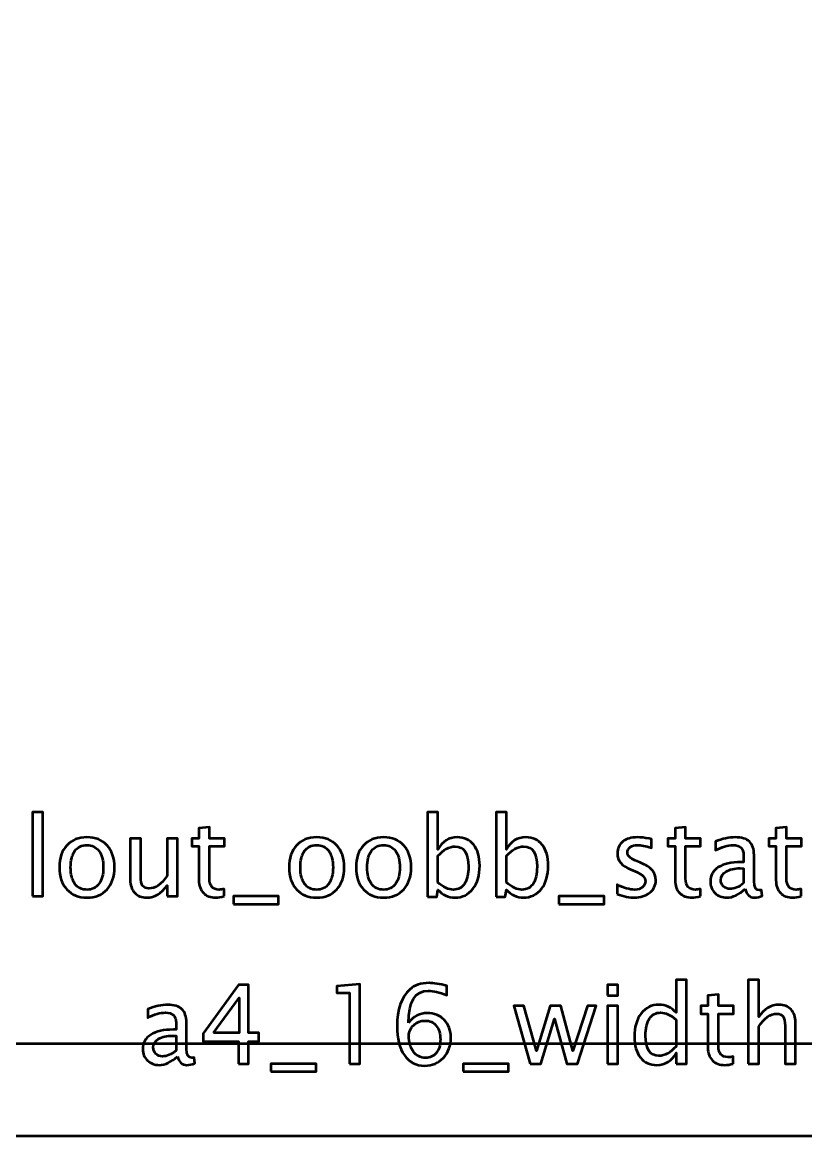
# Model space of a CAD drawing. Header units: centimetres. Extents: x -11.9 to 11.9, y -16.4 to 16.4.
# Drawn here: x -5.74 to 0.35, y -16.45 to -7.8 of the extents above; entities that cross this region are included whole.
import ezdxf

# ---------------------------------------------------------------- set-up
doc = ezdxf.new("R2010")
doc.units = ezdxf.units.CM
doc.header["$MEASUREMENT"] = 0
doc.layers.add('Layer 1', color=7, linetype='Continuous')

msp = doc.modelspace()

# ---------------------------------------------------------------- linework, layer by layer
at = {"layer": 'Layer 1', "color": 4, "lineweight": 53}
msp.add_lwpolyline([(-10.47354, -15.7323), (10.52646, -15.7323), (10.52646, 13.9677), (-10.47354, 13.9677), (-10.47354, -15.7323)], close=True, dxfattribs=at)
at = {"layer": 'Layer 1', "lineweight": 53}
msp.add_open_spline([(-11.95, -15.95), (-11.95, -15.95), (-11.95, 15.95), (-11.95, 15.95), (-11.95, 15.95), (-11.95, 16.22614), (-11.72614, 16.45), (-11.45, 16.45), (-11.45, 16.45), (-11.45, 16.45), (11.45, 16.45), (11.45, 16.45), (11.45, 16.45), (11.72614, 16.45), (11.95, 16.22614), (11.95, 15.95), (11.95, 15.95), (11.95, 15.95), (11.95, -15.95), (11.95, -15.95), (11.95, -15.95), (11.95, -16.22614), (11.72614, -16.45), (11.45, -16.45), (11.45, -16.45), (11.45, -16.45), (-11.45, -16.45), (-11.45, -16.45), (-11.45, -16.45), (-11.72614, -16.45), (-11.95, -16.22614), (-11.95, -15.95)], degree=3, knots=[0, 0, 0, 0, 0.1111111, 0.1111111, 0.1111111, 0.1111111, 0.2222222, 0.2222222, 0.2222222, 0.2222222, 0.3333333, 0.3333333, 0.3333333, 0.3333333, 0.4444444, 0.4444444, 0.4444444, 0.4444444, 0.5555556, 0.5555556, 0.5555556, 0.5555556, 0.6666667, 0.6666667, 0.6666667, 0.6666667, 0.7777778, 0.7777778, 0.7777778, 0.7777778, 1, 1, 1, 1], dxfattribs=at)
at = {"layer": 'Layer 1', "color": 5, "lineweight": 53}
for points, knots in [([(-5.65804, -14.58951), (-5.65804, -14.58951), (-5.65804, -13.93673), (-5.65804, -13.93673), (-5.65804, -13.93673), (-5.65804, -13.93673), (-5.57676, -13.93673), (-5.57676, -13.93673), (-5.57676, -13.93673), (-5.57676, -13.93673), (-5.57676, -14.58951), (-5.57676, -14.58951), (-5.57676, -14.58951), (-5.57676, -14.58951), (-5.65804, -14.58951), (-5.65804, -14.58951)], [0, 0, 0, 0, 0.2, 0.2, 0.2, 0.2, 0.4, 0.4, 0.4, 0.4, 0.6, 0.6, 0.6, 0.6, 1, 1, 1, 1]), ([(-2.58744, -14.59459), (-2.58744, -14.59459), (-2.58744, -13.93673), (-2.58744, -13.93673), (-2.58744, -13.93673), (-2.58744, -13.93673), (-2.50616, -13.93673), (-2.50616, -13.93673), (-2.50616, -13.93673), (-2.50616, -13.93673), (-2.50616, -14.22558), (-2.50616, -14.22558), (-2.50616, -14.22558), (-2.47286, -14.16279), (-2.42276, -14.13146), (-2.35602, -14.13146), (-2.35602, -14.13146), (-2.30197, -14.13146), (-2.2595, -14.15108), (-2.22845, -14.19045), (-2.22845, -14.19045), (-2.19741, -14.22982), (-2.18188, -14.28358), (-2.18188, -14.35174), (-2.18188, -14.35174), (-2.18188, -14.42596), (-2.19952, -14.48593), (-2.23466, -14.53137), (-2.23466, -14.53137), (-2.2698, -14.57695), (-2.31608, -14.59967), (-2.37337, -14.59967), (-2.37337, -14.59967), (-2.42657, -14.59967), (-2.47088, -14.57935), (-2.50616, -14.53857), (-2.50616, -14.53857), (-2.50616, -14.53857), (-2.51604, -14.59459), (-2.51604, -14.59459), (-2.51604, -14.59459), (-2.51604, -14.59459), (-2.58744, -14.59459), (-2.58744, -14.59459)], [0, 0, 0, 0, 0.0833333, 0.0833333, 0.0833333, 0.0833333, 0.1666667, 0.1666667, 0.1666667, 0.1666667, 0.25, 0.25, 0.25, 0.25, 0.3333333, 0.3333333, 0.3333333, 0.3333333, 0.4166667, 0.4166667, 0.4166667, 0.4166667, 0.5, 0.5, 0.5, 0.5, 0.5833333, 0.5833333, 0.5833333, 0.5833333, 0.6666667, 0.6666667, 0.6666667, 0.6666667, 0.75, 0.75, 0.75, 0.75, 0.8333333, 0.8333333, 0.8333333, 0.8333333, 1, 1, 1, 1]), ([(-2.0546, -14.59459), (-2.0546, -14.59459), (-2.0546, -13.93673), (-2.0546, -13.93673), (-2.0546, -13.93673), (-2.0546, -13.93673), (-1.97332, -13.93673), (-1.97332, -13.93673), (-1.97332, -13.93673), (-1.97332, -13.93673), (-1.97332, -14.22558), (-1.97332, -14.22558), (-1.97332, -14.22558), (-1.94002, -14.16279), (-1.88992, -14.13146), (-1.82318, -14.13146), (-1.82318, -14.13146), (-1.76913, -14.13146), (-1.72666, -14.15108), (-1.69561, -14.19045), (-1.69561, -14.19045), (-1.66457, -14.22982), (-1.64904, -14.28358), (-1.64904, -14.35174), (-1.64904, -14.35174), (-1.64904, -14.42596), (-1.66668, -14.48593), (-1.70182, -14.53137), (-1.70182, -14.53137), (-1.73696, -14.57695), (-1.78324, -14.59967), (-1.84053, -14.59967), (-1.84053, -14.59967), (-1.89373, -14.59967), (-1.93804, -14.57935), (-1.97332, -14.53857), (-1.97332, -14.53857), (-1.97332, -14.53857), (-1.9832, -14.59459), (-1.9832, -14.59459), (-1.9832, -14.59459), (-1.9832, -14.59459), (-2.0546, -14.59459), (-2.0546, -14.59459)], [0, 0, 0, 0, 0.0833333, 0.0833333, 0.0833333, 0.0833333, 0.1666667, 0.1666667, 0.1666667, 0.1666667, 0.25, 0.25, 0.25, 0.25, 0.3333333, 0.3333333, 0.3333333, 0.3333333, 0.4166667, 0.4166667, 0.4166667, 0.4166667, 0.5, 0.5, 0.5, 0.5, 0.5833333, 0.5833333, 0.5833333, 0.5833333, 0.6666667, 0.6666667, 0.6666667, 0.6666667, 0.75, 0.75, 0.75, 0.75, 0.8333333, 0.8333333, 0.8333333, 0.8333333, 1, 1, 1, 1]), ([(-4.16705, -14.58937), (-4.19217, -14.59628), (-4.21404, -14.59967), (-4.23252, -14.59967), (-4.23252, -14.59967), (-4.27401, -14.59967), (-4.30633, -14.58782), (-4.32947, -14.56411), (-4.32947, -14.56411), (-4.35275, -14.5404), (-4.36432, -14.50752), (-4.36432, -14.46533), (-4.36432, -14.46533), (-4.36432, -14.46533), (-4.36432, -14.20174), (-4.36432, -14.20174), (-4.36432, -14.20174), (-4.36432, -14.20174), (-4.42049, -14.20174), (-4.42049, -14.20174), (-4.42049, -14.20174), (-4.42049, -14.20174), (-4.42049, -14.14077), (-4.42049, -14.14077), (-4.42049, -14.14077), (-4.42049, -14.14077), (-4.36432, -14.14077), (-4.36432, -14.14077), (-4.36432, -14.14077), (-4.36432, -14.14077), (-4.36432, -14.05964), (-4.36432, -14.05964), (-4.36432, -14.05964), (-4.36432, -14.05964), (-4.28304, -14.05187), (-4.28304, -14.05187), (-4.28304, -14.05187), (-4.28304, -14.05187), (-4.28304, -14.14077), (-4.28304, -14.14077), (-4.28304, -14.14077), (-4.28304, -14.14077), (-4.16536, -14.14077), (-4.16536, -14.14077), (-4.16536, -14.14077), (-4.16536, -14.14077), (-4.16536, -14.20174), (-4.16536, -14.20174), (-4.16536, -14.20174), (-4.16536, -14.20174), (-4.28304, -14.20174), (-4.28304, -14.20174), (-4.28304, -14.20174), (-4.28304, -14.20174), (-4.28304, -14.45066), (-4.28304, -14.45066), (-4.28304, -14.45066), (-4.28304, -14.50936), (-4.2575, -14.53871), (-4.20656, -14.53871), (-4.20656, -14.53871), (-4.19569, -14.53871), (-4.18257, -14.53688), (-4.16705, -14.53335), (-4.16705, -14.53335), (-4.16705, -14.53335), (-4.16705, -14.58937), (-4.16705, -14.58937)], [0, 0, 0, 0, 0.0555556, 0.0555556, 0.0555556, 0.0555556, 0.1111111, 0.1111111, 0.1111111, 0.1111111, 0.1666667, 0.1666667, 0.1666667, 0.1666667, 0.2222222, 0.2222222, 0.2222222, 0.2222222, 0.2777778, 0.2777778, 0.2777778, 0.2777778, 0.3333333, 0.3333333, 0.3333333, 0.3333333, 0.3888889, 0.3888889, 0.3888889, 0.3888889, 0.4444444, 0.4444444, 0.4444444, 0.4444444, 0.5, 0.5, 0.5, 0.5, 0.5555556, 0.5555556, 0.5555556, 0.5555556, 0.6111111, 0.6111111, 0.6111111, 0.6111111, 0.6666667, 0.6666667, 0.6666667, 0.6666667, 0.7222222, 0.7222222, 0.7222222, 0.7222222, 0.7777778, 0.7777778, 0.7777778, 0.7777778, 0.8333333, 0.8333333, 0.8333333, 0.8333333, 0.8888889, 0.8888889, 0.8888889, 0.8888889, 1, 1, 1, 1]), ([(-0.4661, -14.58937), (-0.49122, -14.59628), (-0.51309, -14.59967), (-0.53157, -14.59967), (-0.53157, -14.59967), (-0.57306, -14.59967), (-0.60538, -14.58782), (-0.62852, -14.56411), (-0.62852, -14.56411), (-0.6518, -14.5404), (-0.66337, -14.50752), (-0.66337, -14.46533), (-0.66337, -14.46533), (-0.66337, -14.46533), (-0.66337, -14.20174), (-0.66337, -14.20174), (-0.66337, -14.20174), (-0.66337, -14.20174), (-0.71954, -14.20174), (-0.71954, -14.20174), (-0.71954, -14.20174), (-0.71954, -14.20174), (-0.71954, -14.14077), (-0.71954, -14.14077), (-0.71954, -14.14077), (-0.71954, -14.14077), (-0.66337, -14.14077), (-0.66337, -14.14077), (-0.66337, -14.14077), (-0.66337, -14.14077), (-0.66337, -14.05964), (-0.66337, -14.05964), (-0.66337, -14.05964), (-0.66337, -14.05964), (-0.58209, -14.05187), (-0.58209, -14.05187), (-0.58209, -14.05187), (-0.58209, -14.05187), (-0.58209, -14.14077), (-0.58209, -14.14077), (-0.58209, -14.14077), (-0.58209, -14.14077), (-0.46441, -14.14077), (-0.46441, -14.14077), (-0.46441, -14.14077), (-0.46441, -14.14077), (-0.46441, -14.20174), (-0.46441, -14.20174), (-0.46441, -14.20174), (-0.46441, -14.20174), (-0.58209, -14.20174), (-0.58209, -14.20174), (-0.58209, -14.20174), (-0.58209, -14.20174), (-0.58209, -14.45066), (-0.58209, -14.45066), (-0.58209, -14.45066), (-0.58209, -14.50936), (-0.55655, -14.53871), (-0.50561, -14.53871), (-0.50561, -14.53871), (-0.49474, -14.53871), (-0.48162, -14.53688), (-0.4661, -14.53335), (-0.4661, -14.53335), (-0.4661, -14.53335), (-0.4661, -14.58937), (-0.4661, -14.58937)], [0, 0, 0, 0, 0.0555556, 0.0555556, 0.0555556, 0.0555556, 0.1111111, 0.1111111, 0.1111111, 0.1111111, 0.1666667, 0.1666667, 0.1666667, 0.1666667, 0.2222222, 0.2222222, 0.2222222, 0.2222222, 0.2777778, 0.2777778, 0.2777778, 0.2777778, 0.3333333, 0.3333333, 0.3333333, 0.3333333, 0.3888889, 0.3888889, 0.3888889, 0.3888889, 0.4444444, 0.4444444, 0.4444444, 0.4444444, 0.5, 0.5, 0.5, 0.5, 0.5555556, 0.5555556, 0.5555556, 0.5555556, 0.6111111, 0.6111111, 0.6111111, 0.6111111, 0.6666667, 0.6666667, 0.6666667, 0.6666667, 0.7222222, 0.7222222, 0.7222222, 0.7222222, 0.7777778, 0.7777778, 0.7777778, 0.7777778, 0.8333333, 0.8333333, 0.8333333, 0.8333333, 0.8888889, 0.8888889, 0.8888889, 0.8888889, 1, 1, 1, 1]), ([(0.31805, -14.58937), (0.29293, -14.59628), (0.27106, -14.59967), (0.25258, -14.59967), (0.25258, -14.59967), (0.21109, -14.59967), (0.17877, -14.58782), (0.15563, -14.56411), (0.15563, -14.56411), (0.13235, -14.5404), (0.12078, -14.50752), (0.12078, -14.46533), (0.12078, -14.46533), (0.12078, -14.46533), (0.12078, -14.20174), (0.12078, -14.20174), (0.12078, -14.20174), (0.12078, -14.20174), (0.06461, -14.20174), (0.06461, -14.20174), (0.06461, -14.20174), (0.06461, -14.20174), (0.06461, -14.14077), (0.06461, -14.14077), (0.06461, -14.14077), (0.06461, -14.14077), (0.12078, -14.14077), (0.12078, -14.14077), (0.12078, -14.14077), (0.12078, -14.14077), (0.12078, -14.05964), (0.12078, -14.05964), (0.12078, -14.05964), (0.12078, -14.05964), (0.20206, -14.05187), (0.20206, -14.05187), (0.20206, -14.05187), (0.20206, -14.05187), (0.20206, -14.14077), (0.20206, -14.14077), (0.20206, -14.14077), (0.20206, -14.14077), (0.31974, -14.14077), (0.31974, -14.14077), (0.31974, -14.14077), (0.31974, -14.14077), (0.31974, -14.20174), (0.31974, -14.20174), (0.31974, -14.20174), (0.31974, -14.20174), (0.20206, -14.20174), (0.20206, -14.20174), (0.20206, -14.20174), (0.20206, -14.20174), (0.20206, -14.45066), (0.20206, -14.45066), (0.20206, -14.45066), (0.20206, -14.50936), (0.2276, -14.53871), (0.27854, -14.53871), (0.27854, -14.53871), (0.28941, -14.53871), (0.30253, -14.53688), (0.31805, -14.53335), (0.31805, -14.53335), (0.31805, -14.53335), (0.31805, -14.58937), (0.31805, -14.58937)], [0, 0, 0, 0, 0.0555556, 0.0555556, 0.0555556, 0.0555556, 0.1111111, 0.1111111, 0.1111111, 0.1111111, 0.1666667, 0.1666667, 0.1666667, 0.1666667, 0.2222222, 0.2222222, 0.2222222, 0.2222222, 0.2777778, 0.2777778, 0.2777778, 0.2777778, 0.3333333, 0.3333333, 0.3333333, 0.3333333, 0.3888889, 0.3888889, 0.3888889, 0.3888889, 0.4444444, 0.4444444, 0.4444444, 0.4444444, 0.5, 0.5, 0.5, 0.5, 0.5555556, 0.5555556, 0.5555556, 0.5555556, 0.6111111, 0.6111111, 0.6111111, 0.6111111, 0.6666667, 0.6666667, 0.6666667, 0.6666667, 0.7222222, 0.7222222, 0.7222222, 0.7222222, 0.7777778, 0.7777778, 0.7777778, 0.7777778, 0.8333333, 0.8333333, 0.8333333, 0.8333333, 0.8888889, 0.8888889, 0.8888889, 0.8888889, 1, 1, 1, 1]), ([(-5.2347, -14.59967), (-5.3006, -14.59967), (-5.35281, -14.57864), (-5.3912, -14.53659), (-5.3912, -14.53659), (-5.42972, -14.49454), (-5.44891, -14.43739), (-5.44891, -14.36528), (-5.44891, -14.36528), (-5.44891, -14.29332), (-5.42972, -14.23631), (-5.3912, -14.1944), (-5.3912, -14.1944), (-5.35281, -14.15249), (-5.3006, -14.13146), (-5.2347, -14.13146), (-5.2347, -14.13146), (-5.1688, -14.13146), (-5.11659, -14.15249), (-5.07821, -14.1944), (-5.07821, -14.1944), (-5.03969, -14.23631), (-5.02049, -14.29332), (-5.02049, -14.36528), (-5.02049, -14.36528), (-5.02049, -14.43739), (-5.03969, -14.49454), (-5.07821, -14.53659), (-5.07821, -14.53659), (-5.11659, -14.57864), (-5.1688, -14.59967), (-5.2347, -14.59967)], [0, 0, 0, 0, 0.1111111, 0.1111111, 0.1111111, 0.1111111, 0.2222222, 0.2222222, 0.2222222, 0.2222222, 0.3333333, 0.3333333, 0.3333333, 0.3333333, 0.4444444, 0.4444444, 0.4444444, 0.4444444, 0.5555556, 0.5555556, 0.5555556, 0.5555556, 0.6666667, 0.6666667, 0.6666667, 0.6666667, 0.7777778, 0.7777778, 0.7777778, 0.7777778, 1, 1, 1, 1]), ([(-4.61212, -14.58951), (-4.61212, -14.58951), (-4.61212, -14.50513), (-4.61212, -14.50513), (-4.61212, -14.50513), (-4.65544, -14.5682), (-4.70807, -14.59967), (-4.76988, -14.59967), (-4.76988, -14.59967), (-4.80911, -14.59967), (-4.84029, -14.58739), (-4.86344, -14.5627), (-4.86344, -14.5627), (-4.88672, -14.538), (-4.89829, -14.50484), (-4.89829, -14.46293), (-4.89829, -14.46293), (-4.89829, -14.46293), (-4.89829, -14.14077), (-4.89829, -14.14077), (-4.89829, -14.14077), (-4.89829, -14.14077), (-4.81701, -14.14077), (-4.81701, -14.14077), (-4.81701, -14.14077), (-4.81701, -14.14077), (-4.81701, -14.4364), (-4.81701, -14.4364), (-4.81701, -14.4364), (-4.81701, -14.47013), (-4.81207, -14.49398), (-4.80233, -14.50809), (-4.80233, -14.50809), (-4.79246, -14.52234), (-4.77609, -14.5294), (-4.75309, -14.5294), (-4.75309, -14.5294), (-4.70341, -14.5294), (-4.65628, -14.4968), (-4.61212, -14.43146), (-4.61212, -14.43146), (-4.61212, -14.43146), (-4.61212, -14.14077), (-4.61212, -14.14077), (-4.61212, -14.14077), (-4.61212, -14.14077), (-4.53083, -14.14077), (-4.53083, -14.14077), (-4.53083, -14.14077), (-4.53083, -14.14077), (-4.53083, -14.58951), (-4.53083, -14.58951), (-4.53083, -14.58951), (-4.53083, -14.58951), (-4.61212, -14.58951), (-4.61212, -14.58951)], [0, 0, 0, 0, 0.0666667, 0.0666667, 0.0666667, 0.0666667, 0.1333333, 0.1333333, 0.1333333, 0.1333333, 0.2, 0.2, 0.2, 0.2, 0.2666667, 0.2666667, 0.2666667, 0.2666667, 0.3333333, 0.3333333, 0.3333333, 0.3333333, 0.4, 0.4, 0.4, 0.4, 0.4666667, 0.4666667, 0.4666667, 0.4666667, 0.5333333, 0.5333333, 0.5333333, 0.5333333, 0.6, 0.6, 0.6, 0.6, 0.6666667, 0.6666667, 0.6666667, 0.6666667, 0.7333333, 0.7333333, 0.7333333, 0.7333333, 0.8, 0.8, 0.8, 0.8, 0.8666667, 0.8666667, 0.8666667, 0.8666667, 1, 1, 1, 1]), ([(-3.44907, -14.59967), (-3.51497, -14.59967), (-3.56718, -14.57864), (-3.60557, -14.53659), (-3.60557, -14.53659), (-3.64409, -14.49454), (-3.66328, -14.43739), (-3.66328, -14.36528), (-3.66328, -14.36528), (-3.66328, -14.29332), (-3.64409, -14.23631), (-3.60557, -14.1944), (-3.60557, -14.1944), (-3.56718, -14.15249), (-3.51497, -14.13146), (-3.44907, -14.13146), (-3.44907, -14.13146), (-3.38317, -14.13146), (-3.33096, -14.15249), (-3.29258, -14.1944), (-3.29258, -14.1944), (-3.25406, -14.23631), (-3.23486, -14.29332), (-3.23486, -14.36528), (-3.23486, -14.36528), (-3.23486, -14.43739), (-3.25406, -14.49454), (-3.29258, -14.53659), (-3.29258, -14.53659), (-3.33096, -14.57864), (-3.38317, -14.59967), (-3.44907, -14.59967)], [0, 0, 0, 0, 0.1111111, 0.1111111, 0.1111111, 0.1111111, 0.2222222, 0.2222222, 0.2222222, 0.2222222, 0.3333333, 0.3333333, 0.3333333, 0.3333333, 0.4444444, 0.4444444, 0.4444444, 0.4444444, 0.5555556, 0.5555556, 0.5555556, 0.5555556, 0.6666667, 0.6666667, 0.6666667, 0.6666667, 0.7777778, 0.7777778, 0.7777778, 0.7777778, 1, 1, 1, 1]), ([(-2.92893, -14.59967), (-2.99483, -14.59967), (-3.04704, -14.57864), (-3.08543, -14.53659), (-3.08543, -14.53659), (-3.12395, -14.49454), (-3.14314, -14.43739), (-3.14314, -14.36528), (-3.14314, -14.36528), (-3.14314, -14.29332), (-3.12395, -14.23631), (-3.08543, -14.1944), (-3.08543, -14.1944), (-3.04704, -14.15249), (-2.99483, -14.13146), (-2.92893, -14.13146), (-2.92893, -14.13146), (-2.86303, -14.13146), (-2.81082, -14.15249), (-2.77244, -14.1944), (-2.77244, -14.1944), (-2.73392, -14.23631), (-2.71472, -14.29332), (-2.71472, -14.36528), (-2.71472, -14.36528), (-2.71472, -14.43739), (-2.73392, -14.49454), (-2.77244, -14.53659), (-2.77244, -14.53659), (-2.81082, -14.57864), (-2.86303, -14.59967), (-2.92893, -14.59967)], [0, 0, 0, 0, 0.1111111, 0.1111111, 0.1111111, 0.1111111, 0.2222222, 0.2222222, 0.2222222, 0.2222222, 0.3333333, 0.3333333, 0.3333333, 0.3333333, 0.4444444, 0.4444444, 0.4444444, 0.4444444, 0.5555556, 0.5555556, 0.5555556, 0.5555556, 0.6666667, 0.6666667, 0.6666667, 0.6666667, 0.7777778, 0.7777778, 0.7777778, 0.7777778, 1, 1, 1, 1]), ([(-1.11451, -14.57342), (-1.11451, -14.57342), (-1.11451, -14.49892), (-1.11451, -14.49892), (-1.11451, -14.49892), (-1.06131, -14.52545), (-1.01516, -14.53871), (-0.97579, -14.53871), (-0.97579, -14.53871), (-0.95237, -14.53871), (-0.9329, -14.53236), (-0.91751, -14.51966), (-0.91751, -14.51966), (-0.90213, -14.5071), (-0.89437, -14.4913), (-0.89437, -14.47225), (-0.89437, -14.47225), (-0.89437, -14.44445), (-0.91596, -14.42145), (-0.95914, -14.40324), (-0.95914, -14.40324), (-0.95914, -14.40324), (-1.0067, -14.38306), (-1.0067, -14.38306), (-1.0067, -14.38306), (-1.07683, -14.35399), (-1.11197, -14.31194), (-1.11197, -14.25733), (-1.11197, -14.25733), (-1.11197, -14.21825), (-1.09814, -14.18748), (-1.07048, -14.16505), (-1.07048, -14.16505), (-1.04282, -14.14261), (-1.00486, -14.13146), (-0.95674, -14.13146), (-0.95674, -14.13146), (-0.93177, -14.13146), (-0.90072, -14.13485), (-0.86389, -14.14176), (-0.86389, -14.14176), (-0.86389, -14.14176), (-0.84696, -14.14501), (-0.84696, -14.14501), (-0.84696, -14.14501), (-0.84696, -14.14501), (-0.84696, -14.21274), (-0.84696, -14.21274), (-0.84696, -14.21274), (-0.89226, -14.1992), (-0.92838, -14.19242), (-0.95533, -14.19242), (-0.95533, -14.19242), (-0.97904, -14.19242), (-0.99781, -14.19764), (-1.01206, -14.20794), (-1.01206, -14.20794), (-1.02617, -14.21825), (-1.03323, -14.23207), (-1.03323, -14.24943), (-1.03323, -14.24943), (-1.03323, -14.27384), (-1.01347, -14.29459), (-0.97382, -14.31138), (-0.97382, -14.31138), (-0.97382, -14.31138), (-0.93473, -14.32789), (-0.93473, -14.32789), (-0.93473, -14.32789), (-0.89042, -14.34652), (-0.85909, -14.36627), (-0.84075, -14.38701), (-0.84075, -14.38701), (-0.82226, -14.40776), (-0.81309, -14.43372), (-0.81309, -14.46477), (-0.81309, -14.46477), (-0.81309, -14.50414), (-0.82861, -14.53645), (-0.8598, -14.56171), (-0.8598, -14.56171), (-0.89084, -14.58697), (-0.93064, -14.59967), (-0.97904, -14.59967), (-0.97904, -14.59967), (-1.01629, -14.59967), (-1.06131, -14.59092), (-1.11451, -14.57342)], [0, 0, 0, 0, 0.0434783, 0.0434783, 0.0434783, 0.0434783, 0.0869565, 0.0869565, 0.0869565, 0.0869565, 0.1304348, 0.1304348, 0.1304348, 0.1304348, 0.173913, 0.173913, 0.173913, 0.173913, 0.2173913, 0.2173913, 0.2173913, 0.2173913, 0.2608696, 0.2608696, 0.2608696, 0.2608696, 0.3043478, 0.3043478, 0.3043478, 0.3043478, 0.3478261, 0.3478261, 0.3478261, 0.3478261, 0.3913043, 0.3913043, 0.3913043, 0.3913043, 0.4347826, 0.4347826, 0.4347826, 0.4347826, 0.4782609, 0.4782609, 0.4782609, 0.4782609, 0.5217391, 0.5217391, 0.5217391, 0.5217391, 0.5652174, 0.5652174, 0.5652174, 0.5652174, 0.6086957, 0.6086957, 0.6086957, 0.6086957, 0.6521739, 0.6521739, 0.6521739, 0.6521739, 0.6956522, 0.6956522, 0.6956522, 0.6956522, 0.7391304, 0.7391304, 0.7391304, 0.7391304, 0.7826087, 0.7826087, 0.7826087, 0.7826087, 0.826087, 0.826087, 0.826087, 0.826087, 0.8695652, 0.8695652, 0.8695652, 0.8695652, 0.9130435, 0.9130435, 0.9130435, 0.9130435, 1, 1, 1, 1]), ([(-0.11883, -14.53236), (-0.16765, -14.57723), (-0.21464, -14.59967), (-0.2598, -14.59967), (-0.2598, -14.59967), (-0.29691, -14.59967), (-0.32781, -14.5881), (-0.35223, -14.56482), (-0.35223, -14.56482), (-0.37678, -14.54153), (-0.38906, -14.51218), (-0.38906, -14.47676), (-0.38906, -14.47676), (-0.38906, -14.4278), (-0.36845, -14.39012), (-0.32725, -14.36387), (-0.32725, -14.36387), (-0.28604, -14.33763), (-0.22692, -14.3245), (-0.14987, -14.3245), (-0.14987, -14.3245), (-0.14987, -14.3245), (-0.13082, -14.3245), (-0.13082, -14.3245), (-0.13082, -14.3245), (-0.13082, -14.3245), (-0.13082, -14.27046), (-0.13082, -14.27046), (-0.13082, -14.27046), (-0.13082, -14.21839), (-0.15792, -14.19242), (-0.21224, -14.19242), (-0.21224, -14.19242), (-0.25429, -14.19242), (-0.3003, -14.20569), (-0.35011, -14.23222), (-0.35011, -14.23222), (-0.35011, -14.23222), (-0.35011, -14.16533), (-0.35011, -14.16533), (-0.35011, -14.16533), (-0.29536, -14.14275), (-0.24371, -14.13146), (-0.19531, -14.13146), (-0.19531, -14.13146), (-0.1455, -14.13146), (-0.10867, -14.14275), (-0.0851, -14.16547), (-0.0851, -14.16547), (-0.0614, -14.18819), (-0.04954, -14.22318), (-0.04954, -14.27046), (-0.04954, -14.27046), (-0.04954, -14.27046), (-0.04954, -14.47323), (-0.04954, -14.47323), (-0.04954, -14.47323), (-0.04954, -14.51966), (-0.03529, -14.54294), (-0.00664, -14.54294), (-0.00664, -14.54294), (-0.00312, -14.54294), (0.00211, -14.54238), (0.00902, -14.54125), (0.00902, -14.54125), (0.00902, -14.54125), (0.01481, -14.58641), (0.01481, -14.58641), (0.01481, -14.58641), (-0.00368, -14.5953), (-0.024, -14.59967), (-0.0463, -14.59967), (-0.0463, -14.59967), (-0.08426, -14.59967), (-0.10839, -14.57723), (-0.11883, -14.53236)], [0, 0, 0, 0, 0.05, 0.05, 0.05, 0.05, 0.1, 0.1, 0.1, 0.1, 0.15, 0.15, 0.15, 0.15, 0.2, 0.2, 0.2, 0.2, 0.25, 0.25, 0.25, 0.25, 0.3, 0.3, 0.3, 0.3, 0.35, 0.35, 0.35, 0.35, 0.4, 0.4, 0.4, 0.4, 0.45, 0.45, 0.45, 0.45, 0.5, 0.5, 0.5, 0.5, 0.55, 0.55, 0.55, 0.55, 0.6, 0.6, 0.6, 0.6, 0.65, 0.65, 0.65, 0.65, 0.7, 0.7, 0.7, 0.7, 0.75, 0.75, 0.75, 0.75, 0.8, 0.8, 0.8, 0.8, 0.85, 0.85, 0.85, 0.85, 0.9, 0.9, 0.9, 0.9, 1, 1, 1, 1]), ([(-5.23484, -14.53871), (-5.19463, -14.53871), (-5.1633, -14.52361), (-5.141, -14.49327), (-5.141, -14.49327), (-5.11885, -14.46307), (-5.1077, -14.42032), (-5.1077, -14.36528), (-5.1077, -14.36528), (-5.1077, -14.31039), (-5.11885, -14.26778), (-5.141, -14.23758), (-5.141, -14.23758), (-5.1633, -14.20752), (-5.19463, -14.19242), (-5.23484, -14.19242), (-5.23484, -14.19242), (-5.2752, -14.19242), (-5.30653, -14.20752), (-5.32854, -14.23758), (-5.32854, -14.23758), (-5.3507, -14.26778), (-5.3617, -14.31039), (-5.3617, -14.36528), (-5.3617, -14.36528), (-5.3617, -14.42032), (-5.3507, -14.46307), (-5.32854, -14.49327), (-5.32854, -14.49327), (-5.30653, -14.52361), (-5.2752, -14.53871), (-5.23484, -14.53871)], [0, 0, 0, 0, 0.1111111, 0.1111111, 0.1111111, 0.1111111, 0.2222222, 0.2222222, 0.2222222, 0.2222222, 0.3333333, 0.3333333, 0.3333333, 0.3333333, 0.4444444, 0.4444444, 0.4444444, 0.4444444, 0.5555556, 0.5555556, 0.5555556, 0.5555556, 0.6666667, 0.6666667, 0.6666667, 0.6666667, 0.7777778, 0.7777778, 0.7777778, 0.7777778, 1, 1, 1, 1]), ([(-3.44921, -14.53871), (-3.409, -14.53871), (-3.37767, -14.52361), (-3.35537, -14.49327), (-3.35537, -14.49327), (-3.33322, -14.46307), (-3.32207, -14.42032), (-3.32207, -14.36528), (-3.32207, -14.36528), (-3.32207, -14.31039), (-3.33322, -14.26778), (-3.35537, -14.23758), (-3.35537, -14.23758), (-3.37767, -14.20752), (-3.409, -14.19242), (-3.44921, -14.19242), (-3.44921, -14.19242), (-3.48957, -14.19242), (-3.5209, -14.20752), (-3.54291, -14.23758), (-3.54291, -14.23758), (-3.56507, -14.26778), (-3.57607, -14.31039), (-3.57607, -14.36528), (-3.57607, -14.36528), (-3.57607, -14.42032), (-3.56507, -14.46307), (-3.54291, -14.49327), (-3.54291, -14.49327), (-3.5209, -14.52361), (-3.48957, -14.53871), (-3.44921, -14.53871)], [0, 0, 0, 0, 0.1111111, 0.1111111, 0.1111111, 0.1111111, 0.2222222, 0.2222222, 0.2222222, 0.2222222, 0.3333333, 0.3333333, 0.3333333, 0.3333333, 0.4444444, 0.4444444, 0.4444444, 0.4444444, 0.5555556, 0.5555556, 0.5555556, 0.5555556, 0.6666667, 0.6666667, 0.6666667, 0.6666667, 0.7777778, 0.7777778, 0.7777778, 0.7777778, 1, 1, 1, 1]), ([(-2.92907, -14.53871), (-2.88886, -14.53871), (-2.85753, -14.52361), (-2.83523, -14.49327), (-2.83523, -14.49327), (-2.81308, -14.46307), (-2.80193, -14.42032), (-2.80193, -14.36528), (-2.80193, -14.36528), (-2.80193, -14.31039), (-2.81308, -14.26778), (-2.83523, -14.23758), (-2.83523, -14.23758), (-2.85753, -14.20752), (-2.88886, -14.19242), (-2.92907, -14.19242), (-2.92907, -14.19242), (-2.96943, -14.19242), (-3.00076, -14.20752), (-3.02277, -14.23758), (-3.02277, -14.23758), (-3.04493, -14.26778), (-3.05593, -14.31039), (-3.05593, -14.36528), (-3.05593, -14.36528), (-3.05593, -14.42032), (-3.04493, -14.46307), (-3.02277, -14.49327), (-3.02277, -14.49327), (-3.00076, -14.52361), (-2.96943, -14.53871), (-2.92907, -14.53871)], [0, 0, 0, 0, 0.1111111, 0.1111111, 0.1111111, 0.1111111, 0.2222222, 0.2222222, 0.2222222, 0.2222222, 0.3333333, 0.3333333, 0.3333333, 0.3333333, 0.4444444, 0.4444444, 0.4444444, 0.4444444, 0.5555556, 0.5555556, 0.5555556, 0.5555556, 0.6666667, 0.6666667, 0.6666667, 0.6666667, 0.7777778, 0.7777778, 0.7777778, 0.7777778, 1, 1, 1, 1]), ([(-2.50616, -14.48255), (-2.46425, -14.51994), (-2.42431, -14.53871), (-2.38636, -14.53871), (-2.38636, -14.53871), (-2.34896, -14.53871), (-2.32003, -14.52305), (-2.29971, -14.49186), (-2.29971, -14.49186), (-2.27925, -14.46068), (-2.26909, -14.41679), (-2.26909, -14.36006), (-2.26909, -14.36006), (-2.26909, -14.25508), (-2.30381, -14.20258), (-2.37323, -14.20258), (-2.37323, -14.20258), (-2.41867, -14.20258), (-2.46298, -14.22714), (-2.50616, -14.27638), (-2.50616, -14.27638), (-2.50616, -14.27638), (-2.50616, -14.48255), (-2.50616, -14.48255)], [0, 0, 0, 0, 0.1428571, 0.1428571, 0.1428571, 0.1428571, 0.2857143, 0.2857143, 0.2857143, 0.2857143, 0.4285714, 0.4285714, 0.4285714, 0.4285714, 0.5714286, 0.5714286, 0.5714286, 0.5714286, 0.7142857, 0.7142857, 0.7142857, 0.7142857, 1, 1, 1, 1]), ([(-1.97332, -14.48255), (-1.93141, -14.51994), (-1.89147, -14.53871), (-1.85352, -14.53871), (-1.85352, -14.53871), (-1.81612, -14.53871), (-1.78719, -14.52305), (-1.76687, -14.49186), (-1.76687, -14.49186), (-1.74641, -14.46068), (-1.73625, -14.41679), (-1.73625, -14.36006), (-1.73625, -14.36006), (-1.73625, -14.25508), (-1.77097, -14.20258), (-1.84039, -14.20258), (-1.84039, -14.20258), (-1.88583, -14.20258), (-1.93014, -14.22714), (-1.97332, -14.27638), (-1.97332, -14.27638), (-1.97332, -14.27638), (-1.97332, -14.48255), (-1.97332, -14.48255)], [0, 0, 0, 0, 0.1428571, 0.1428571, 0.1428571, 0.1428571, 0.2857143, 0.2857143, 0.2857143, 0.2857143, 0.4285714, 0.4285714, 0.4285714, 0.4285714, 0.5714286, 0.5714286, 0.5714286, 0.5714286, 0.7142857, 0.7142857, 0.7142857, 0.7142857, 1, 1, 1, 1]), ([(-0.13082, -14.48805), (-0.13082, -14.48805), (-0.13082, -14.37276), (-0.13082, -14.37276), (-0.13082, -14.37276), (-0.13082, -14.37276), (-0.15693, -14.37192), (-0.15693, -14.37192), (-0.15693, -14.37192), (-0.20208, -14.37192), (-0.23849, -14.38024), (-0.26629, -14.39689), (-0.26629, -14.39689), (-0.29395, -14.41368), (-0.30778, -14.43584), (-0.30778, -14.4635), (-0.30778, -14.4635), (-0.30778, -14.48283), (-0.30086, -14.4992), (-0.28717, -14.5126), (-0.28717, -14.5126), (-0.27334, -14.52601), (-0.25655, -14.53278), (-0.23666, -14.53278), (-0.23666, -14.53278), (-0.20279, -14.53278), (-0.16751, -14.51783), (-0.13082, -14.48805)], [0, 0, 0, 0, 0.125, 0.125, 0.125, 0.125, 0.25, 0.25, 0.25, 0.25, 0.375, 0.375, 0.375, 0.375, 0.5, 0.5, 0.5, 0.5, 0.625, 0.625, 0.625, 0.625, 0.75, 0.75, 0.75, 0.75, 1, 1, 1, 1]), ([(-4.09678, -14.65047), (-4.09678, -14.65047), (-4.09678, -14.58951), (-4.09678, -14.58951), (-4.09678, -14.58951), (-4.09678, -14.58951), (-3.74457, -14.58951), (-3.74457, -14.58951), (-3.74457, -14.58951), (-3.74457, -14.58951), (-3.74457, -14.65047), (-3.74457, -14.65047), (-3.74457, -14.65047), (-3.74457, -14.65047), (-4.09678, -14.65047), (-4.09678, -14.65047)], [0, 0, 0, 0, 0.2, 0.2, 0.2, 0.2, 0.4, 0.4, 0.4, 0.4, 0.6, 0.6, 0.6, 0.6, 1, 1, 1, 1]), ([(-1.56748, -14.65047), (-1.56748, -14.65047), (-1.56748, -14.58951), (-1.56748, -14.58951), (-1.56748, -14.58951), (-1.56748, -14.58951), (-1.21527, -14.58951), (-1.21527, -14.58951), (-1.21527, -14.58951), (-1.21527, -14.58951), (-1.21527, -14.65047), (-1.21527, -14.65047), (-1.21527, -14.65047), (-1.21527, -14.65047), (-1.56748, -14.65047), (-1.56748, -14.65047)], [0, 0, 0, 0, 0.2, 0.2, 0.2, 0.2, 0.4, 0.4, 0.4, 0.4, 0.6, 0.6, 0.6, 0.6, 1, 1, 1, 1]), ([(-4.05628, -15.89055), (-4.05628, -15.89055), (-4.05628, -15.71698), (-4.05628, -15.71698), (-4.05628, -15.71698), (-4.05628, -15.71698), (-4.33229, -15.71698), (-4.33229, -15.71698), (-4.33229, -15.71698), (-4.33229, -15.71698), (-4.33229, -15.65518), (-4.33229, -15.65518), (-4.33229, -15.65518), (-4.33229, -15.65518), (-4.05628, -15.27841), (-4.05628, -15.27841), (-4.05628, -15.27841), (-4.05628, -15.27841), (-3.98008, -15.27841), (-3.98008, -15.27841), (-3.98008, -15.27841), (-3.98008, -15.27841), (-3.98008, -15.6501), (-3.98008, -15.6501), (-3.98008, -15.6501), (-3.98008, -15.6501), (-3.89795, -15.6501), (-3.89795, -15.6501), (-3.89795, -15.6501), (-3.89795, -15.6501), (-3.89795, -15.71698), (-3.89795, -15.71698), (-3.89795, -15.71698), (-3.89795, -15.71698), (-3.98008, -15.71698), (-3.98008, -15.71698), (-3.98008, -15.71698), (-3.98008, -15.71698), (-3.98008, -15.89055), (-3.98008, -15.89055), (-3.98008, -15.89055), (-3.98008, -15.89055), (-4.05628, -15.89055), (-4.05628, -15.89055)], [0, 0, 0, 0, 0.0833333, 0.0833333, 0.0833333, 0.0833333, 0.1666667, 0.1666667, 0.1666667, 0.1666667, 0.25, 0.25, 0.25, 0.25, 0.3333333, 0.3333333, 0.3333333, 0.3333333, 0.4166667, 0.4166667, 0.4166667, 0.4166667, 0.5, 0.5, 0.5, 0.5, 0.5833333, 0.5833333, 0.5833333, 0.5833333, 0.6666667, 0.6666667, 0.6666667, 0.6666667, 0.75, 0.75, 0.75, 0.75, 0.8333333, 0.8333333, 0.8333333, 0.8333333, 1, 1, 1, 1]), ([(-3.19492, -15.89055), (-3.19492, -15.89055), (-3.19492, -15.33937), (-3.19492, -15.33937), (-3.19492, -15.33937), (-3.19492, -15.33937), (-3.29229, -15.33937), (-3.29229, -15.33937), (-3.29229, -15.33937), (-3.29229, -15.33937), (-3.29229, -15.28857), (-3.29229, -15.28857), (-3.29229, -15.28857), (-3.29229, -15.28857), (-3.11364, -15.27333), (-3.11364, -15.27333), (-3.11364, -15.27333), (-3.11364, -15.27333), (-3.11364, -15.89055), (-3.11364, -15.89055), (-3.11364, -15.89055), (-3.11364, -15.89055), (-3.19492, -15.89055), (-3.19492, -15.89055)], [0, 0, 0, 0, 0.1428571, 0.1428571, 0.1428571, 0.1428571, 0.2857143, 0.2857143, 0.2857143, 0.2857143, 0.4285714, 0.4285714, 0.4285714, 0.4285714, 0.5714286, 0.5714286, 0.5714286, 0.5714286, 0.7142857, 0.7142857, 0.7142857, 0.7142857, 1, 1, 1, 1]), ([(-2.73574, -15.57333), (-2.6968, -15.52295), (-2.64783, -15.4977), (-2.58885, -15.4977), (-2.58885, -15.4977), (-2.53536, -15.4977), (-2.49162, -15.51533), (-2.45747, -15.55075), (-2.45747, -15.55075), (-2.42346, -15.58617), (-2.40639, -15.63161), (-2.40639, -15.68707), (-2.40639, -15.68707), (-2.40639, -15.75071), (-2.42544, -15.80306), (-2.46368, -15.84412), (-2.46368, -15.84412), (-2.50192, -15.88519), (-2.55046, -15.90579), (-2.60959, -15.90579), (-2.60959, -15.90579), (-2.67676, -15.90579), (-2.72953, -15.87856), (-2.76749, -15.82423), (-2.76749, -15.82423), (-2.80559, -15.76976), (-2.82464, -15.6944), (-2.82464, -15.59831), (-2.82464, -15.59831), (-2.82464, -15.46877), (-2.79134, -15.3738), (-2.72488, -15.31312), (-2.72488, -15.31312), (-2.68875, -15.27982), (-2.6388, -15.26317), (-2.57516, -15.26317), (-2.57516, -15.26317), (-2.53819, -15.26317), (-2.49233, -15.27079), (-2.43771, -15.28603), (-2.43771, -15.28603), (-2.43771, -15.28603), (-2.43771, -15.35715), (-2.43771, -15.35715), (-2.43771, -15.35715), (-2.49543, -15.33513), (-2.54284, -15.32413), (-2.5801, -15.32413), (-2.5801, -15.32413), (-2.68381, -15.32413), (-2.73574, -15.40724), (-2.73574, -15.57333)], [0, 0, 0, 0, 0.0714286, 0.0714286, 0.0714286, 0.0714286, 0.1428571, 0.1428571, 0.1428571, 0.1428571, 0.2142857, 0.2142857, 0.2142857, 0.2142857, 0.2857143, 0.2857143, 0.2857143, 0.2857143, 0.3571429, 0.3571429, 0.3571429, 0.3571429, 0.4285714, 0.4285714, 0.4285714, 0.4285714, 0.5, 0.5, 0.5, 0.5, 0.5714286, 0.5714286, 0.5714286, 0.5714286, 0.6428571, 0.6428571, 0.6428571, 0.6428571, 0.7142857, 0.7142857, 0.7142857, 0.7142857, 0.7857143, 0.7857143, 0.7857143, 0.7857143, 0.8571429, 0.8571429, 0.8571429, 0.8571429, 1, 1, 1, 1]), ([(-1.18901, -15.35969), (-1.18901, -15.35969), (-1.18901, -15.27841), (-1.18901, -15.27841), (-1.18901, -15.27841), (-1.18901, -15.27841), (-1.10773, -15.27841), (-1.10773, -15.27841), (-1.10773, -15.27841), (-1.10773, -15.27841), (-1.10773, -15.35969), (-1.10773, -15.35969), (-1.10773, -15.35969), (-1.10773, -15.35969), (-1.18901, -15.35969), (-1.18901, -15.35969)], [0, 0, 0, 0, 0.2, 0.2, 0.2, 0.2, 0.4, 0.4, 0.4, 0.4, 0.6, 0.6, 0.6, 0.6, 1, 1, 1, 1]), ([(-0.65561, -15.89055), (-0.65561, -15.89055), (-0.65561, -15.80631), (-0.65561, -15.80631), (-0.65561, -15.80631), (-0.68877, -15.86924), (-0.73872, -15.90071), (-0.80547, -15.90071), (-0.80547, -15.90071), (-0.85965, -15.90071), (-0.90227, -15.8811), (-0.93331, -15.84173), (-0.93331, -15.84173), (-0.96436, -15.80236), (-0.97988, -15.74859), (-0.97988, -15.68043), (-0.97988, -15.68043), (-0.97988, -15.60593), (-0.96224, -15.54596), (-0.9271, -15.50052), (-0.9271, -15.50052), (-0.89183, -15.45522), (-0.84554, -15.4325), (-0.78811, -15.4325), (-0.78811, -15.4325), (-0.73491, -15.4325), (-0.6906, -15.45282), (-0.65561, -15.4936), (-0.65561, -15.4936), (-0.65561, -15.4936), (-0.65561, -15.23777), (-0.65561, -15.23777), (-0.65561, -15.23777), (-0.65561, -15.23777), (-0.57432, -15.23777), (-0.57432, -15.23777), (-0.57432, -15.23777), (-0.57432, -15.23777), (-0.57432, -15.89055), (-0.57432, -15.89055), (-0.57432, -15.89055), (-0.57432, -15.89055), (-0.65561, -15.89055), (-0.65561, -15.89055)], [0, 0, 0, 0, 0.0833333, 0.0833333, 0.0833333, 0.0833333, 0.1666667, 0.1666667, 0.1666667, 0.1666667, 0.25, 0.25, 0.25, 0.25, 0.3333333, 0.3333333, 0.3333333, 0.3333333, 0.4166667, 0.4166667, 0.4166667, 0.4166667, 0.5, 0.5, 0.5, 0.5, 0.5833333, 0.5833333, 0.5833333, 0.5833333, 0.6666667, 0.6666667, 0.6666667, 0.6666667, 0.75, 0.75, 0.75, 0.75, 0.8333333, 0.8333333, 0.8333333, 0.8333333, 1, 1, 1, 1]), ([(-0.09483, -15.89055), (-0.09483, -15.89055), (-0.09483, -15.23777), (-0.09483, -15.23777), (-0.09483, -15.23777), (-0.09483, -15.23777), (-0.01355, -15.23777), (-0.01355, -15.23777), (-0.01355, -15.23777), (-0.01355, -15.23777), (-0.01355, -15.52662), (-0.01355, -15.52662), (-0.01355, -15.52662), (0.02949, -15.46383), (0.08227, -15.4325), (0.14464, -15.4325), (0.14464, -15.4325), (0.18387, -15.4325), (0.21505, -15.44478), (0.23805, -15.46947), (0.23805, -15.46947), (0.26105, -15.49403), (0.27263, -15.52719), (0.27263, -15.56867), (0.27263, -15.56867), (0.27263, -15.56867), (0.27263, -15.89055), (0.27263, -15.89055), (0.27263, -15.89055), (0.27263, -15.89055), (0.19134, -15.89055), (0.19134, -15.89055), (0.19134, -15.89055), (0.19134, -15.89055), (0.19134, -15.5952), (0.19134, -15.5952), (0.19134, -15.5952), (0.19134, -15.5619), (0.18641, -15.53819), (0.17667, -15.52408), (0.17667, -15.52408), (0.16679, -15.50983), (0.15056, -15.50278), (0.12784, -15.50278), (0.12784, -15.50278), (0.07789, -15.50278), (0.03076, -15.53537), (-0.01355, -15.60057), (-0.01355, -15.60057), (-0.01355, -15.60057), (-0.01355, -15.89055), (-0.01355, -15.89055), (-0.01355, -15.89055), (-0.01355, -15.89055), (-0.09483, -15.89055), (-0.09483, -15.89055)], [0, 0, 0, 0, 0.0666667, 0.0666667, 0.0666667, 0.0666667, 0.1333333, 0.1333333, 0.1333333, 0.1333333, 0.2, 0.2, 0.2, 0.2, 0.2666667, 0.2666667, 0.2666667, 0.2666667, 0.3333333, 0.3333333, 0.3333333, 0.3333333, 0.4, 0.4, 0.4, 0.4, 0.4666667, 0.4666667, 0.4666667, 0.4666667, 0.5333333, 0.5333333, 0.5333333, 0.5333333, 0.6, 0.6, 0.6, 0.6, 0.6666667, 0.6666667, 0.6666667, 0.6666667, 0.7333333, 0.7333333, 0.7333333, 0.7333333, 0.8, 0.8, 0.8, 0.8, 0.8666667, 0.8666667, 0.8666667, 0.8666667, 1, 1, 1, 1]), ([(-4.252, -15.6501), (-4.252, -15.6501), (-4.0512, -15.6501), (-4.0512, -15.6501), (-4.0512, -15.6501), (-4.0512, -15.6501), (-4.0512, -15.37888), (-4.0512, -15.37888), (-4.0512, -15.37888), (-4.0512, -15.37888), (-4.252, -15.6501), (-4.252, -15.6501)], [0, 0, 0, 0, 0.25, 0.25, 0.25, 0.25, 0.5, 0.5, 0.5, 0.5, 1, 1, 1, 1]), ([(-0.21082, -15.89041), (-0.23594, -15.89732), (-0.25781, -15.90071), (-0.27629, -15.90071), (-0.27629, -15.90071), (-0.31778, -15.90071), (-0.3501, -15.88886), (-0.37324, -15.86515), (-0.37324, -15.86515), (-0.39652, -15.84144), (-0.40809, -15.80856), (-0.40809, -15.76637), (-0.40809, -15.76637), (-0.40809, -15.76637), (-0.40809, -15.50278), (-0.40809, -15.50278), (-0.40809, -15.50278), (-0.40809, -15.50278), (-0.46426, -15.50278), (-0.46426, -15.50278), (-0.46426, -15.50278), (-0.46426, -15.50278), (-0.46426, -15.44181), (-0.46426, -15.44181), (-0.46426, -15.44181), (-0.46426, -15.44181), (-0.40809, -15.44181), (-0.40809, -15.44181), (-0.40809, -15.44181), (-0.40809, -15.44181), (-0.40809, -15.36068), (-0.40809, -15.36068), (-0.40809, -15.36068), (-0.40809, -15.36068), (-0.32681, -15.35291), (-0.32681, -15.35291), (-0.32681, -15.35291), (-0.32681, -15.35291), (-0.32681, -15.44181), (-0.32681, -15.44181), (-0.32681, -15.44181), (-0.32681, -15.44181), (-0.20913, -15.44181), (-0.20913, -15.44181), (-0.20913, -15.44181), (-0.20913, -15.44181), (-0.20913, -15.50278), (-0.20913, -15.50278), (-0.20913, -15.50278), (-0.20913, -15.50278), (-0.32681, -15.50278), (-0.32681, -15.50278), (-0.32681, -15.50278), (-0.32681, -15.50278), (-0.32681, -15.7517), (-0.32681, -15.7517), (-0.32681, -15.7517), (-0.32681, -15.8104), (-0.30127, -15.83975), (-0.25033, -15.83975), (-0.25033, -15.83975), (-0.23946, -15.83975), (-0.22634, -15.83792), (-0.21082, -15.83439), (-0.21082, -15.83439), (-0.21082, -15.83439), (-0.21082, -15.89041), (-0.21082, -15.89041)], [0, 0, 0, 0, 0.0555556, 0.0555556, 0.0555556, 0.0555556, 0.1111111, 0.1111111, 0.1111111, 0.1111111, 0.1666667, 0.1666667, 0.1666667, 0.1666667, 0.2222222, 0.2222222, 0.2222222, 0.2222222, 0.2777778, 0.2777778, 0.2777778, 0.2777778, 0.3333333, 0.3333333, 0.3333333, 0.3333333, 0.3888889, 0.3888889, 0.3888889, 0.3888889, 0.4444444, 0.4444444, 0.4444444, 0.4444444, 0.5, 0.5, 0.5, 0.5, 0.5555556, 0.5555556, 0.5555556, 0.5555556, 0.6111111, 0.6111111, 0.6111111, 0.6111111, 0.6666667, 0.6666667, 0.6666667, 0.6666667, 0.7222222, 0.7222222, 0.7222222, 0.7222222, 0.7777778, 0.7777778, 0.7777778, 0.7777778, 0.8333333, 0.8333333, 0.8333333, 0.8333333, 0.8888889, 0.8888889, 0.8888889, 0.8888889, 1, 1, 1, 1]), ([(-4.53041, -15.8334), (-4.57923, -15.87827), (-4.62622, -15.90071), (-4.67138, -15.90071), (-4.67138, -15.90071), (-4.70849, -15.90071), (-4.73939, -15.88914), (-4.76381, -15.86586), (-4.76381, -15.86586), (-4.78836, -15.84257), (-4.80064, -15.81322), (-4.80064, -15.7778), (-4.80064, -15.7778), (-4.80064, -15.72884), (-4.78003, -15.69116), (-4.73883, -15.66491), (-4.73883, -15.66491), (-4.69762, -15.63867), (-4.6385, -15.62554), (-4.56145, -15.62554), (-4.56145, -15.62554), (-4.56145, -15.62554), (-4.5424, -15.62554), (-4.5424, -15.62554), (-4.5424, -15.62554), (-4.5424, -15.62554), (-4.5424, -15.5715), (-4.5424, -15.5715), (-4.5424, -15.5715), (-4.5424, -15.51943), (-4.5695, -15.49346), (-4.62382, -15.49346), (-4.62382, -15.49346), (-4.66587, -15.49346), (-4.71188, -15.50673), (-4.76169, -15.53326), (-4.76169, -15.53326), (-4.76169, -15.53326), (-4.76169, -15.46637), (-4.76169, -15.46637), (-4.76169, -15.46637), (-4.70694, -15.44379), (-4.65529, -15.4325), (-4.60689, -15.4325), (-4.60689, -15.4325), (-4.55708, -15.4325), (-4.52025, -15.44379), (-4.49668, -15.46651), (-4.49668, -15.46651), (-4.47298, -15.48923), (-4.46112, -15.52422), (-4.46112, -15.5715), (-4.46112, -15.5715), (-4.46112, -15.5715), (-4.46112, -15.77427), (-4.46112, -15.77427), (-4.46112, -15.77427), (-4.46112, -15.8207), (-4.44687, -15.84398), (-4.41822, -15.84398), (-4.41822, -15.84398), (-4.4147, -15.84398), (-4.40947, -15.84342), (-4.40256, -15.84229), (-4.40256, -15.84229), (-4.40256, -15.84229), (-4.39677, -15.88745), (-4.39677, -15.88745), (-4.39677, -15.88745), (-4.41526, -15.89634), (-4.43558, -15.90071), (-4.45788, -15.90071), (-4.45788, -15.90071), (-4.49584, -15.90071), (-4.51997, -15.87827), (-4.53041, -15.8334)], [0, 0, 0, 0, 0.05, 0.05, 0.05, 0.05, 0.1, 0.1, 0.1, 0.1, 0.15, 0.15, 0.15, 0.15, 0.2, 0.2, 0.2, 0.2, 0.25, 0.25, 0.25, 0.25, 0.3, 0.3, 0.3, 0.3, 0.35, 0.35, 0.35, 0.35, 0.4, 0.4, 0.4, 0.4, 0.45, 0.45, 0.45, 0.45, 0.5, 0.5, 0.5, 0.5, 0.55, 0.55, 0.55, 0.55, 0.6, 0.6, 0.6, 0.6, 0.65, 0.65, 0.65, 0.65, 0.7, 0.7, 0.7, 0.7, 0.75, 0.75, 0.75, 0.75, 0.8, 0.8, 0.8, 0.8, 0.85, 0.85, 0.85, 0.85, 0.9, 0.9, 0.9, 0.9, 1, 1, 1, 1]), ([(-1.78888, -15.89055), (-1.78888, -15.89055), (-1.91757, -15.44181), (-1.91757, -15.44181), (-1.91757, -15.44181), (-1.91757, -15.44181), (-1.83827, -15.44181), (-1.83827, -15.44181), (-1.83827, -15.44181), (-1.83827, -15.44181), (-1.73963, -15.79022), (-1.73963, -15.79022), (-1.73963, -15.79022), (-1.73963, -15.79022), (-1.63323, -15.44181), (-1.63323, -15.44181), (-1.63323, -15.44181), (-1.63323, -15.44181), (-1.55195, -15.44181), (-1.55195, -15.44181), (-1.55195, -15.44181), (-1.55195, -15.44181), (-1.45839, -15.78966), (-1.45839, -15.78966), (-1.45839, -15.78966), (-1.45839, -15.78966), (-1.34522, -15.44181), (-1.34522, -15.44181), (-1.34522, -15.44181), (-1.34522, -15.44181), (-1.27579, -15.44181), (-1.27579, -15.44181), (-1.27579, -15.44181), (-1.27579, -15.44181), (-1.42227, -15.89055), (-1.42227, -15.89055), (-1.42227, -15.89055), (-1.42227, -15.89055), (-1.50355, -15.89055), (-1.50355, -15.89055), (-1.50355, -15.89055), (-1.50355, -15.89055), (-1.59979, -15.54059), (-1.59979, -15.54059), (-1.59979, -15.54059), (-1.59979, -15.54059), (-1.7076, -15.89055), (-1.7076, -15.89055), (-1.7076, -15.89055), (-1.7076, -15.89055), (-1.78888, -15.89055), (-1.78888, -15.89055)], [0, 0, 0, 0, 0.0714286, 0.0714286, 0.0714286, 0.0714286, 0.1428571, 0.1428571, 0.1428571, 0.1428571, 0.2142857, 0.2142857, 0.2142857, 0.2142857, 0.2857143, 0.2857143, 0.2857143, 0.2857143, 0.3571429, 0.3571429, 0.3571429, 0.3571429, 0.4285714, 0.4285714, 0.4285714, 0.4285714, 0.5, 0.5, 0.5, 0.5, 0.5714286, 0.5714286, 0.5714286, 0.5714286, 0.6428571, 0.6428571, 0.6428571, 0.6428571, 0.7142857, 0.7142857, 0.7142857, 0.7142857, 0.7857143, 0.7857143, 0.7857143, 0.7857143, 0.8571429, 0.8571429, 0.8571429, 0.8571429, 1, 1, 1, 1]), ([(-1.18901, -15.89055), (-1.18901, -15.89055), (-1.18901, -15.44181), (-1.18901, -15.44181), (-1.18901, -15.44181), (-1.18901, -15.44181), (-1.10773, -15.44181), (-1.10773, -15.44181), (-1.10773, -15.44181), (-1.10773, -15.44181), (-1.10773, -15.89055), (-1.10773, -15.89055), (-1.10773, -15.89055), (-1.10773, -15.89055), (-1.18901, -15.89055), (-1.18901, -15.89055)], [0, 0, 0, 0, 0.2, 0.2, 0.2, 0.2, 0.4, 0.4, 0.4, 0.4, 0.6, 0.6, 0.6, 0.6, 1, 1, 1, 1]), ([(-2.48767, -15.70315), (-2.48767, -15.65786), (-2.49811, -15.62201), (-2.51914, -15.59563), (-2.51914, -15.59563), (-2.54016, -15.56924), (-2.56895, -15.55612), (-2.6055, -15.55612), (-2.6055, -15.55612), (-2.64035, -15.55612), (-2.67013, -15.56769), (-2.69496, -15.59097), (-2.69496, -15.59097), (-2.71994, -15.61411), (-2.73236, -15.64205), (-2.73236, -15.67465), (-2.73236, -15.67465), (-2.73236, -15.72601), (-2.7205, -15.76722), (-2.69694, -15.79826), (-2.69694, -15.79826), (-2.67323, -15.82931), (-2.6419, -15.84483), (-2.60296, -15.84483), (-2.60296, -15.84483), (-2.56754, -15.84483), (-2.53946, -15.83213), (-2.51871, -15.80673), (-2.51871, -15.80673), (-2.49797, -15.78133), (-2.48767, -15.74676), (-2.48767, -15.70315)], [0, 0, 0, 0, 0.1111111, 0.1111111, 0.1111111, 0.1111111, 0.2222222, 0.2222222, 0.2222222, 0.2222222, 0.3333333, 0.3333333, 0.3333333, 0.3333333, 0.4444444, 0.4444444, 0.4444444, 0.4444444, 0.5555556, 0.5555556, 0.5555556, 0.5555556, 0.6666667, 0.6666667, 0.6666667, 0.6666667, 0.7777778, 0.7777778, 0.7777778, 0.7777778, 1, 1, 1, 1]), ([(-0.65561, -15.5492), (-0.6978, -15.51209), (-0.73773, -15.49346), (-0.77555, -15.49346), (-0.77555, -15.49346), (-0.8128, -15.49346), (-0.84159, -15.50898), (-0.86205, -15.54017), (-0.86205, -15.54017), (-0.88251, -15.57121), (-0.89267, -15.61524), (-0.89267, -15.67225), (-0.89267, -15.67225), (-0.89267, -15.7771), (-0.85796, -15.82959), (-0.78839, -15.82959), (-0.78839, -15.82959), (-0.74324, -15.82959), (-0.69893, -15.8049), (-0.65561, -15.75565), (-0.65561, -15.75565), (-0.65561, -15.75565), (-0.65561, -15.5492), (-0.65561, -15.5492)], [0, 0, 0, 0, 0.1428571, 0.1428571, 0.1428571, 0.1428571, 0.2857143, 0.2857143, 0.2857143, 0.2857143, 0.4285714, 0.4285714, 0.4285714, 0.4285714, 0.5714286, 0.5714286, 0.5714286, 0.5714286, 0.7142857, 0.7142857, 0.7142857, 0.7142857, 1, 1, 1, 1]), ([(-4.5424, -15.78909), (-4.5424, -15.78909), (-4.5424, -15.6738), (-4.5424, -15.6738), (-4.5424, -15.6738), (-4.5424, -15.6738), (-4.56851, -15.67296), (-4.56851, -15.67296), (-4.56851, -15.67296), (-4.61366, -15.67296), (-4.65007, -15.68128), (-4.67787, -15.69793), (-4.67787, -15.69793), (-4.70553, -15.71472), (-4.71936, -15.73688), (-4.71936, -15.76454), (-4.71936, -15.76454), (-4.71936, -15.78387), (-4.71244, -15.80024), (-4.69875, -15.81364), (-4.69875, -15.81364), (-4.68492, -15.82705), (-4.66813, -15.83382), (-4.64824, -15.83382), (-4.64824, -15.83382), (-4.61437, -15.83382), (-4.57909, -15.81887), (-4.5424, -15.78909)], [0, 0, 0, 0, 0.125, 0.125, 0.125, 0.125, 0.25, 0.25, 0.25, 0.25, 0.375, 0.375, 0.375, 0.375, 0.5, 0.5, 0.5, 0.5, 0.625, 0.625, 0.625, 0.625, 0.75, 0.75, 0.75, 0.75, 1, 1, 1, 1]), ([(-3.80453, -15.95151), (-3.80453, -15.95151), (-3.80453, -15.89055), (-3.80453, -15.89055), (-3.80453, -15.89055), (-3.80453, -15.89055), (-3.45232, -15.89055), (-3.45232, -15.89055), (-3.45232, -15.89055), (-3.45232, -15.89055), (-3.45232, -15.95151), (-3.45232, -15.95151), (-3.45232, -15.95151), (-3.45232, -15.95151), (-3.80453, -15.95151), (-3.80453, -15.95151)], [0, 0, 0, 0, 0.2, 0.2, 0.2, 0.2, 0.4, 0.4, 0.4, 0.4, 0.6, 0.6, 0.6, 0.6, 1, 1, 1, 1]), ([(-2.31043, -15.95151), (-2.31043, -15.95151), (-2.31043, -15.89055), (-2.31043, -15.89055), (-2.31043, -15.89055), (-2.31043, -15.89055), (-1.95822, -15.89055), (-1.95822, -15.89055), (-1.95822, -15.89055), (-1.95822, -15.89055), (-1.95822, -15.95151), (-1.95822, -15.95151), (-1.95822, -15.95151), (-1.95822, -15.95151), (-2.31043, -15.95151), (-2.31043, -15.95151)], [0, 0, 0, 0, 0.2, 0.2, 0.2, 0.2, 0.4, 0.4, 0.4, 0.4, 0.6, 0.6, 0.6, 0.6, 1, 1, 1, 1])]:
    msp.add_open_spline(points, degree=3, knots=knots, dxfattribs=at)

doc.saveas('drawing.dxf')
